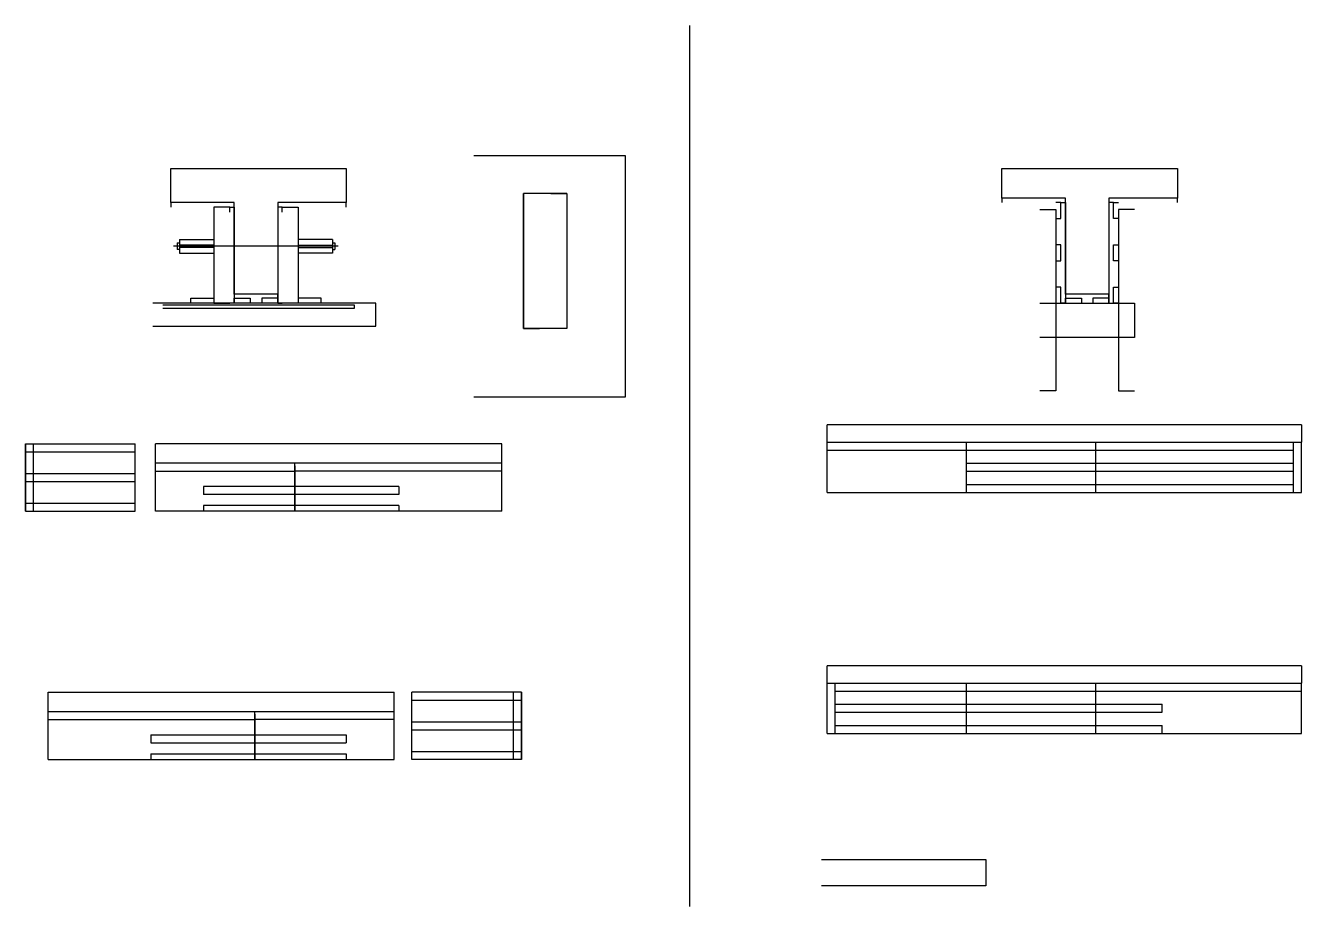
# Model space of a CAD drawing. Header units: metres. Extents: x 3285 to 4401, y 1644 to 2414.
import ezdxf

# ---------------------------------------------------------------- set-up
doc = ezdxf.new("R2010")
doc.units = ezdxf.units.M
for name, color, linetype in [('barrote', 7, 'Continuous'), ('CONCRETO', 7, 'Continuous'), ('COTA', 7, 'Continuous'), ('Cotas', 7, 'Continuous'), ('Madeira', 7, 'Continuous'), ('Painéis', 7, 'Continuous'), ('SARR_2.2x7', 7, 'Continuous'), ('SARR_3.5x7', 7, 'Continuous'), ('SCO-___-LAJ', 7, 'Continuous'), ('TENSOR', 7, 'Continuous'), ('Texto Seção', 7, 'Continuous')]:
    doc.layers.add(name, color=color, linetype=linetype)

msp = doc.modelspace()

# ---------------------------------------------------------------- linework, layer by layer
at = {"color": 7, "lineweight": 25}
for p, q in [((3417.6, 2224.2), (3417.6, 2218.2)), ((3417.6, 2224.2), (3419.6, 2224.2)), ((3419.6, 2227.2), (3419.6, 2215.2)), ((3419.6, 2227.2), (3449.6, 2227.2)), ((3449.6, 2222.2), (3419.6, 2222.2)), ((3553.6, 2227.2), (3523.6, 2227.2)), ((3523.6, 2222.2), (3553.6, 2222.2)), ((3553.6, 2227.2), (3553.6, 2215.2)), ((3553.6, 2224.2), (3555.6, 2224.2)), ((3555.6, 2224.2), (3555.6, 2218.2)), ((3419.6, 2218.2), (3417.6, 2218.2)), ((3449.6, 2220.2), (3419.6, 2220.2)), ((3419.6, 2215.2), (3449.6, 2215.2)), ((3523.6, 2220.2), (3553.6, 2220.2)), ((3553.6, 2215.2), (3523.6, 2215.2)), ((3553.6, 2218.2), (3555.6, 2218.2))]:
    msp.add_line(p, q, dxfattribs=at)
at = {"layer": 'barrote', "color": 7, "lineweight": 25}
msp.add_lwpolyline([(3396.2, 2151.3), (3591.4, 2151.3), (3591.4, 2171.3), (3396.2, 2171.3)], dxfattribs=at)
at = {"layer": 'CONCRETO', "color": 7, "lineweight": 25}
for points in [[(3412, 2259.3), (3412, 2289.3), (3565.6, 2289.3), (3565.6, 2259.3), (3505.6, 2259.3), (3505.6, 2179.3), (3467.6, 2179.3), (3467.6, 2259.3)], [(4139.2, 2263.3), (4139.2, 2289.3), (4292.8, 2289.3), (4292.8, 2263.3), (4232.8, 2263.3), (4232.8, 2179.3), (4194.8, 2179.3), (4194.8, 2263.3)]]:
    msp.add_lwpolyline(points, dxfattribs=at)
at = {"layer": 'COTA', "color": 7, "lineweight": 25}
for p, q in [((3866, 2414.3), (3866, 1643.5)), ((3986.3, 2049.8), (3986.3, 2064.8)), ((4401.3, 2064.8), (3986.3, 2064.8)), ((4401.3, 2064.8), (4401.3, 2049.8)), ((3701.7, 2048.3), (3398.7, 2048.3)), ((3398.7, 2031.3), (3398.7, 2048.3)), ((3701.7, 2031.3), (3701.7, 2048.3)), ((3986.3, 1839), (3986.3, 1854)), ((4401.3, 1854), (3986.3, 1854)), ((4401.3, 1854), (4401.3, 1839)), ((3304.6, 1831.1), (3607.6, 1831.1)), ((3304.6, 1814.1), (3304.6, 1831.1)), ((3607.6, 1814.1), (3607.6, 1831.1))]:
    msp.add_line(p, q, dxfattribs=at)
at = {"layer": 'Cotas', "color": 7, "lineweight": 25}
msp.add_lwpolyline([(3677.1, 2300.6), (3809.5, 2300.6), (3809.5, 2089), (3677.1, 2089)], dxfattribs=at)
at = {"layer": 'Madeira', "color": 7, "lineweight": 25}
for points in [[(3463.6, 2250.9), (3463.6, 2255.3), (3449.6, 2255.3), (3449.6, 2250.9)], [(3463.6, 2255.3), (3449.6, 2255.3), (3449.6, 2171.3), (3463.6, 2171.3)], [(3509.6, 2250.9), (3509.6, 2255.3), (3523.6, 2255.3), (3523.6, 2250.9)], [(3509.6, 2255.3), (3523.6, 2255.3), (3523.6, 2171.3), (3509.6, 2171.3)], [(4186.4, 2245.3), (4190.8, 2245.3), (4190.8, 2259.3), (4186.4, 2259.3)], [(4241.2, 2245.3), (4236.8, 2245.3), (4236.8, 2259.3), (4241.2, 2259.3)], [(4186.4, 2208.3), (4190.8, 2208.3), (4190.8, 2222.3), (4186.4, 2222.3)], [(4241.2, 2208.3), (4236.8, 2208.3), (4236.8, 2222.3), (4241.2, 2222.3)], [(4186.4, 2171.3), (4190.8, 2171.3), (4190.8, 2185.3), (4186.4, 2185.3)], [(4241.2, 2171.3), (4236.8, 2171.3), (4236.8, 2185.3), (4241.2, 2185.3)], [(3429.6, 2171.3), (3429.6, 2175.7), (3449.6, 2175.7), (3449.6, 2171.3)], [(3467.6, 2171.3), (3467.6, 2175.7), (3481.6, 2175.7), (3481.6, 2171.3)], [(3505.6, 2171.3), (3505.6, 2175.7), (3491.6, 2175.7), (3491.6, 2171.3)], [(3543.6, 2171.3), (3543.6, 2175.7), (3523.6, 2175.7), (3523.6, 2171.3)], [(4194.8, 2171.3), (4194.8, 2175.7), (4208.8, 2175.7), (4208.8, 2171.3)], [(4232.8, 2171.3), (4232.8, 2175.7), (4218.8, 2175.7), (4218.8, 2171.3)]]:
    msp.add_lwpolyline(points, dxfattribs=at)
at = {"layer": 'Painéis', "color": 7, "lineweight": 25}
for p, q in [((3758.5, 2267.2), (3720.6, 2267.2)), ((3720.6, 2149.2), (3720.6, 2267.2)), ((3758.5, 2267.2), (3758.5, 2149.2)), ((3758.5, 2149.2), (3720.6, 2149.2)), ((3284.9, 2048.3), (3380.9, 2048.3)), ((3284.9, 1989.3), (3284.9, 2048.3)), ((3380.9, 1989.3), (3380.9, 2048.3)), ((3986.3, 2049.8), (4401.3, 2049.8)), ((3986.3, 2005.8), (3986.3, 2049.8)), ((4108.3, 2005.8), (4108.3, 2049.8)), ((4221.3, 2005.8), (4221.3, 2049.8)), ((4401.3, 2005.8), (4401.3, 2049.8)), ((3701.7, 2031.3), (3398.7, 2031.3)), ((3398.7, 1989.3), (3398.7, 2031.3)), ((3520.7, 1989.3), (3520.7, 2031.3)), ((3701.7, 1989.3), (3701.7, 2031.3)), ((3986.3, 2005.8), (4401.3, 2005.8)), ((3284.9, 1989.3), (3380.9, 1989.3)), ((3701.7, 1989.3), (3398.7, 1989.3)), ((3718.9, 1831.1), (3622.9, 1831.1)), ((3622.9, 1772.1), (3622.9, 1831.1)), ((3718.9, 1772.1), (3718.9, 1831.1)), ((3986.3, 1839), (4401.3, 1839)), ((3986.3, 1795), (3986.3, 1839)), ((4108.3, 1795), (4108.3, 1839)), ((4221.3, 1795), (4221.3, 1839)), ((4401.3, 1795), (4401.3, 1839)), ((3304.6, 1814.1), (3607.6, 1814.1)), ((3304.6, 1772.1), (3304.6, 1814.1)), ((3485.6, 1772.1), (3485.6, 1814.1)), ((3607.6, 1772.1), (3607.6, 1814.1)), ((3986.3, 1795), (4401.3, 1795)), ((3304.6, 1772.1), (3607.6, 1772.1)), ((3718.9, 1772.1), (3622.9, 1772.1))]:
    msp.add_line(p, q, dxfattribs=at)
for points in [[(3467.6, 2255.3), (3467.6, 2259.3), (3412, 2259.3), (3412, 2255.3)], [(3463.6, 2255.3), (3467.6, 2255.3), (3467.6, 2171.3), (3463.6, 2171.3)], [(3565.6, 2255.3), (3565.6, 2259.3), (3505.6, 2259.3), (3505.6, 2255.3)], [(3509.6, 2255.3), (3505.6, 2255.3), (3505.6, 2171.3), (3509.6, 2171.3)], [(4194.8, 2259.3), (4194.8, 2263.3), (4139.2, 2263.3), (4139.2, 2259.3)], [(4190.8, 2259.3), (4194.8, 2259.3), (4194.8, 2171.3), (4190.8, 2171.3)], [(4292.8, 2259.3), (4292.8, 2263.3), (4232.8, 2263.3), (4232.8, 2259.3)], [(4236.8, 2259.3), (4232.8, 2259.3), (4232.8, 2171.3), (4236.8, 2171.3)], [(3505.6, 2175.7), (3505.6, 2179.3), (3467.6, 2179.3), (3467.6, 2175.7)], [(4232.8, 2175.7), (4232.8, 2179.3), (4194.8, 2179.3), (4194.8, 2175.7)]]:
    msp.add_lwpolyline(points, dxfattribs=at)
at = {"layer": 'SARR_2.2x7', "color": 7, "lineweight": 25}
for p, q in [((3291.9, 1989.3), (3291.9, 2048.3)), ((4394.4, 2005.8), (4394.4, 2049.8)), ((3284.9, 2041.3), (3380.9, 2041.3)), ((3986.3, 2042.8), (4108.3, 2042.8)), ((4108.3, 2042.8), (4221.3, 2042.8)), ((4221.3, 2042.8), (4394.4, 2042.8)), ((3284.9, 2022.3), (3380.9, 2022.3)), ((3398.7, 2024.3), (3520.7, 2024.3)), ((3701.7, 2024.3), (3520.7, 2024.3)), ((4108.3, 2031.3), (4221.3, 2031.3)), ((4108.3, 2024.3), (4221.3, 2024.3)), ((4221.3, 2031.3), (4394.4, 2031.3)), ((4221.3, 2024.3), (4394.4, 2024.3)), ((3284.9, 2015.3), (3380.9, 2015.3)), ((3520.7, 2010.9), (3440.6, 2010.9)), ((3440.6, 2010.9), (3440.7, 2004)), ((3611.7, 2010.9), (3520.7, 2010.9)), ((3611.7, 2010.9), (3611.7, 2004)), ((4108.3, 2012.8), (4221.3, 2012.8)), ((4221.3, 2012.8), (4394.4, 2012.8)), ((3520.7, 2003.9), (3440.6, 2003.9)), ((3611.7, 2003.9), (3520.7, 2003.9)), ((3284.9, 1996.3), (3380.9, 1996.3)), ((3520.7, 1994.3), (3440.6, 1994.3)), ((3440.6, 1994.3), (3440.6, 1989.3)), ((3611.7, 1994.3), (3520.7, 1994.3)), ((3611.7, 1994.3), (3611.7, 1989.3)), ((3711.9, 1772.1), (3711.9, 1831.1)), ((3993.3, 1795), (3993.3, 1839)), ((3993.3, 1832), (4108.3, 1832)), ((4108.3, 1832), (4221.3, 1832)), ((4221.3, 1832), (4401.3, 1832)), ((3622.9, 1824.1), (3718.9, 1824.1)), ((3993.3, 1820.5), (4108.3, 1820.5)), ((4108.3, 1820.5), (4221.3, 1820.5)), ((4221.3, 1820.5), (4279.3, 1820.5)), ((4279.3, 1813.5), (4279.3, 1820.5)), ((3993.3, 1813.5), (4108.3, 1813.5)), ((4108.3, 1813.5), (4221.3, 1813.5)), ((4221.3, 1813.5), (4279.3, 1813.5)), ((3304.6, 1807.1), (3485.6, 1807.1)), ((3607.6, 1807.1), (3485.6, 1807.1)), ((3622.9, 1805.1), (3718.9, 1805.1)), ((3622.9, 1798.1), (3718.9, 1798.1)), ((3993.3, 1802), (4108.3, 1802)), ((4108.3, 1802), (4221.3, 1802)), ((4221.3, 1802), (4279.3, 1802)), ((4279.3, 1795), (4279.3, 1802)), ((3394.6, 1793.7), (3485.6, 1793.7)), ((3394.6, 1793.7), (3394.6, 1786.7)), ((3394.6, 1786.7), (3485.6, 1786.7)), ((3485.6, 1793.7), (3565.6, 1793.7)), ((3485.6, 1786.7), (3565.6, 1786.7)), ((3565.6, 1793.7), (3565.6, 1786.7)), ((3394.6, 1777.1), (3485.6, 1777.1)), ((3394.6, 1777.1), (3394.6, 1772.1)), ((3485.6, 1777.1), (3565.6, 1777.1)), ((3565.6, 1777.1), (3565.6, 1772.1)), ((3622.9, 1779.1), (3718.9, 1779.1))]:
    msp.add_line(p, q, dxfattribs=at)
for points in [[(3734.6, 2267.2), (3720.6, 2267.2), (3720.6, 2149.2), (3734.6, 2149.2)], [(3744.6, 2267.2), (3758.5, 2267.2), (3758.5, 2149.2), (3744.6, 2149.2)]]:
    msp.add_lwpolyline(points, dxfattribs=at)
at = {"layer": 'SARR_3.5x7', "color": 7, "lineweight": 25}
for p, q in [((3284.9, 2048.3), (3284.9, 1989.3)), ((3520.7, 2029.1), (3520.7, 1989.3)), ((3718.9, 1831.1), (3718.9, 1772.1)), ((3485.6, 1811.9), (3485.6, 1772.1))]:
    msp.add_line(p, q, dxfattribs=at)
for points in [[(4172.4, 2253.3), (4186.4, 2253.3), (4186.4, 2094.8), (4172.4, 2094.8)], [(4255.2, 2253.3), (4241.2, 2253.3), (4241.2, 2094.8), (4255.2, 2094.8)], [(4172.4, 2171.3), (4255.2, 2171.3), (4255.2, 2141.2), (4172.4, 2141.2)]]:
    msp.add_lwpolyline(points, dxfattribs=at)
at = {"layer": 'SCO-___-LAJ', "color": 7, "lineweight": 25}
msp.add_lwpolyline([(3405.2, 2169.9), (3572.5, 2169.9), (3572.5, 2166.7), (3405.2, 2166.7)], dxfattribs=at)
at = {"layer": 'TENSOR', "color": 7, "lineweight": 25}
msp.add_line((3558.6, 2221.2), (3414.3, 2221.2), dxfattribs=at)
at = {"layer": 'Texto Seção', "color": 7, "lineweight": 25}
msp.add_lwpolyline([(3981.5, 1684.7), (4125.1, 1684.7), (4125.1, 1661.5), (3981.5, 1661.5)], dxfattribs=at)

doc.saveas('drawing.dxf')
